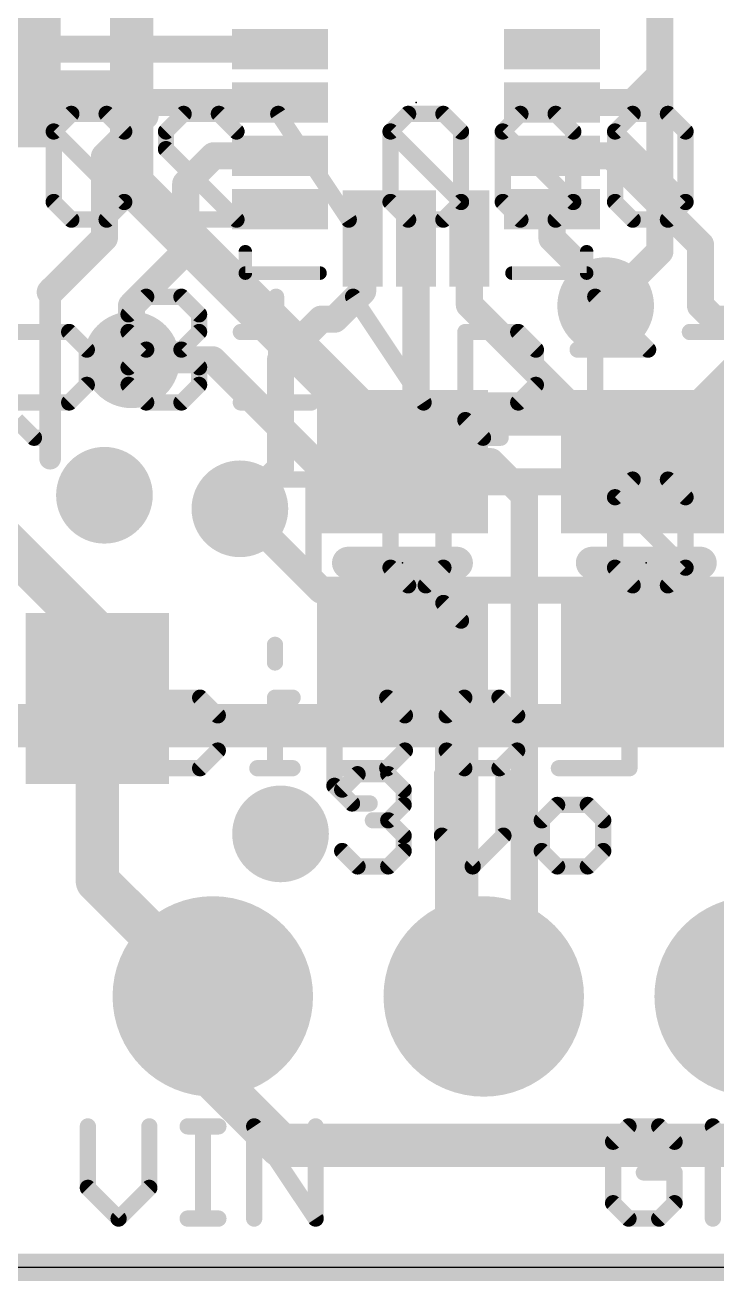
# Model space of a CAD drawing. Extents: x -0.1 to 28.1, y -0.1 to 20.4.
# Drawn here: x 5.86 to 12.35, y -0.13 to 11.65 of the extents above; entities that cross this region are included whole.
import ezdxf

# ---------------------------------------------------------------- set-up
doc = ezdxf.new("R2010")
doc.units = 0
for name, color, linetype in [('1', 12, 'CONTINUOUS'), ('16', 132, 'CONTINUOUS'), ('17', 110, 'CONTINUOUS'), ('18', 110, 'CONTINUOUS'), ('20', 53, 'CONTINUOUS'), ('21', 40, 'CONTINUOUS'), ('22', 6, 'CONTINUOUS'), ('23', 53, 'CONTINUOUS'), ('29', 253, 'CONTINUOUS')]:
    doc.layers.add(name, color=color, linetype=linetype)

# ---------------------------------------------------------------- blocks, each defined once
blk = doc.blocks.new('RECT')
blk.add_solid([(-0.5, -0.5), (0.5, -0.5), (-0.5, 0.5), (0.5, 0.5)])
blk = doc.blocks.new('ROUNDP')
at = {"const_width": 0.5}
blk.add_lwpolyline([(0, -0.25, 1), (0, 0.25, 1), (0, -0.25)], format="xyb", dxfattribs=at)
blk = doc.blocks.new('ROUNDV')
at = {"const_width": 0.5}
blk.add_lwpolyline([(0, -0.25, 1), (0, 0.25, 1), (0, -0.25)], format="xyb", dxfattribs=at)

msp = doc.modelspace()

# ---------------------------------------------------------------- linework, layer by layer
at = {"layer": '1'}
for points, const_width in [([(11.811, 11.176), (11.811, 16.891)], 0.254), ([(8.25, 11.422), (5.641, 11.422)], 0.254), ([(11.557, 10.922), (11.811, 11.176)], 0.254), ([(8.25, 10.922), (6.985, 10.922)], 0.254), ([(6.985, 10.922), (6.985, 10.795)], 0.254), ([(10.8, 10.922), (11.557, 10.922)], 0.254), ([(6.985, 10.795), (6.604, 10.414)], 0.254), ([(6.604, 10.414), (6.604, 9.652)], 0.254), ([(7.628, 10.422), (7.366, 10.16)], 0.254), ([(8.25, 10.422), (7.628, 10.422)], 0.254), ([(10.8, 10.422), (11.3585, 10.422)], 0.254), ([(12.192, 9.5885), (11.3585, 10.422)], 0.254), ([(7.366, 10.16), (7.366, 9.525)], 0.254), ([(10.8, 9.922), (10.8, 9.647)], 0.254), ([(6.604, 9.652), (6.096, 9.144)], 0.254), ([(9.025, 9.647), (9.025, 9.152)], 0.254), ([(9.525, 9.647), (9.525, 7.654)], 0.254), ([(10.025, 9.647), (10.025, 9.025)], 0.254), ([(10.8, 9.647), (11.43, 9.017)], 0.254), ([(12.192, 9.5885), (12.192, 9.017)], 0.254), ([(7.366, 9.525), (6.858, 9.017)], 0.254), ([(9.025, 9.152), (8.763, 8.89)], 0.254), ([(6.858, 9.017), (6.858, 8.509)], 0.254), ([(10.025, 9.025), (11.496, 7.554)], 0.254), ([(11.43, 9.017), (11.303, 9.017)], 0.254), ([(12.192, 9.017), (12.319, 8.89)], 0.254), ([(8.636, 8.89), (8.255, 8.509)], 0.254), ([(8.763, 8.89), (8.636, 8.89)], 0.254), ([(12.319, 8.89), (12.827, 8.89)], 0.254), ([(8.255, 8.509), (8.255, 7.493)], 0.254), ([(9.498, 7.654), (9.398, 7.554)], 0.254), ([(9.525, 7.654), (9.498, 7.654)], 0.254), ([(9.398, 7.554), (10.226, 7.554)], 0.254), ([(10.226, 7.554), (10.541, 7.239)], 0.254), ([(11.496, 7.554), (11.684, 7.554)], 0.254), ([(8.255, 7.493), (7.874, 7.112)], 0.254), ([(10.541, 7.239), (10.541, 2.921)], 0.254), ([(5.395, 7.0819), (6.538, 5.9389)], 0.4064), ([(6.538, 5.9389), (6.538, 5.334)], 0.254), ([(6.538, 5.334), (6.538, 3.622)], 0.4064), ([(6.538, 3.622), (7.62, 2.54)], 0.4064), ([(10.541, 2.921), (10.16, 2.54)], 0.254), ([(7.62, 1.778), (7.62, 2.54)], 0.4064), ([(8.255, 1.143), (7.62, 1.778)], 0.4064), ([(13.97, 1.143), (8.255, 1.143)], 0.4064), ([(25.4, 0), (2.54, 0)], 0.254)]:
    msp.add_lwpolyline(points, dxfattribs=dict(at, const_width=const_width))
for points, const_width in [([(8.25, 11.3585, 1), (8.25, 11.4855)], 0.127), ([(11.7475, 11.176, 1), (11.8745, 11.176)], 0.127), ([(11.8559, 11.1311, 1), (11.7661, 11.2209)], 0.127), ([(6.985, 10.9855, 1), (6.985, 10.8585)], 0.127), ([(7.0485, 10.922, 1), (6.9215, 10.922)], 0.127), ([(8.25, 10.8585, 1), (8.25, 10.9855)], 0.127), ([(10.8, 10.9855, 1), (10.8, 10.8585)], 0.127), ([(11.5121, 10.9669, 1), (11.6019, 10.8771)], 0.127), ([(11.557, 10.8585, 1), (11.557, 10.9855)], 0.127), ([(6.9215, 10.795, 1), (7.0485, 10.795)], 0.127), ([(7.0299, 10.7501, 1), (6.9401, 10.8399)], 0.127), ([(6.6675, 10.414, 1), (6.5405, 10.414)], 0.127), ([(6.5591, 10.4589, 1), (6.6489, 10.3691)], 0.127), ([(7.628, 10.4855, 1), (7.628, 10.3585)], 0.127), ([(7.6729, 10.3771, 1), (7.5831, 10.4669)], 0.127), ([(8.25, 10.3585, 1), (8.25, 10.4855)], 0.127), ([(10.8, 10.4855, 1), (10.8, 10.3585)], 0.127), ([(11.4034, 10.4669, 1), (11.3136, 10.3771)], 0.127), ([(11.3585, 10.3585, 1), (11.3585, 10.4855)], 0.127), ([(7.4295, 10.16, 1), (7.3025, 10.16)], 0.127), ([(7.3211, 10.2049, 1), (7.4109, 10.1151)], 0.127), ([(10.8635, 9.922, 1), (10.7365, 9.922)], 0.127), ([(6.6489, 9.6071, 1), (6.5591, 9.6969)], 0.127), ([(9.0885, 9.647, 1), (8.9615, 9.647)], 0.127), ([(9.5885, 9.647, 1), (9.4615, 9.647)], 0.127), ([(10.0885, 9.647, 1), (9.9615, 9.647)], 0.127), ([(10.8449, 9.6919, 1), (10.7551, 9.6021)], 0.127), ([(6.5405, 9.652, 1), (6.6675, 9.652)], 0.127), ([(10.7365, 9.647, 1), (10.8635, 9.647)], 0.127), ([(12.2555, 9.5885, 1), (12.1285, 9.5885)], 0.127), ([(12.1471, 9.5436, 1), (12.2369, 9.6334)], 0.127), ([(7.3025, 9.525, 1), (7.4295, 9.525)], 0.127), ([(7.4109, 9.4801, 1), (7.3211, 9.5699)], 0.127), ([(6.0511, 9.1889, 1), (6.1409, 9.0991)], 0.127), ([(8.9615, 9.152, 1), (9.0885, 9.152)], 0.127), ([(9.0699, 9.1071, 1), (8.9801, 9.1969)], 0.127), ([(6.9215, 9.017, 1), (6.7945, 9.017)], 0.127), ([(6.8131, 9.0619, 1), (6.9029, 8.9721)], 0.127), ([(10.0699, 9.0699, 1), (9.9801, 8.9801)], 0.127), ([(9.9615, 9.025, 1), (10.0885, 9.025)], 0.127), ([(11.303, 9.0805, 1), (11.303, 8.9535)], 0.127), ([(11.3851, 8.9721, 1), (11.4749, 9.0619)], 0.127), ([(11.43, 8.9535, 1), (11.43, 9.0805)], 0.127), ([(12.2369, 9.0619, 1), (12.1471, 8.9721)], 0.127), ([(12.1285, 9.017, 1), (12.2555, 9.017)], 0.127), ([(8.636, 8.9535, 1), (8.636, 8.8265)], 0.127), ([(8.6809, 8.8451, 1), (8.5911, 8.9349)], 0.127), ([(8.7181, 8.9349, 1), (8.8079, 8.8451)], 0.127), ([(8.763, 8.8265, 1), (8.763, 8.9535)], 0.127), ([(12.319, 8.9535, 1), (12.319, 8.8265)], 0.127), ([(12.2741, 8.8451, 1), (12.3639, 8.9349)], 0.127), ([(8.3185, 8.509, 1), (8.1915, 8.509)], 0.127), ([(8.2101, 8.5539, 1), (8.2999, 8.4641)], 0.127), ([(6.7945, 8.509, 1), (6.9215, 8.509)], 0.127), ([(9.498, 7.7175, 1), (9.498, 7.5905)], 0.127), ([(9.5429, 7.6091, 1), (9.4531, 7.6989)], 0.127), ([(9.525, 7.5905, 1), (9.525, 7.7175)], 0.127), ([(9.398, 7.6175, 1), (9.398, 7.4905)], 0.127), ([(9.3531, 7.5989, 1), (9.4429, 7.5091)], 0.127), ([(9.4615, 7.654, 1), (9.5885, 7.654)], 0.127), ([(10.2709, 7.5989, 1), (10.1811, 7.5091)], 0.127), ([(10.226, 7.4905, 1), (10.226, 7.6175)], 0.127), ([(11.496, 7.6175, 1), (11.496, 7.4905)], 0.127), ([(11.4511, 7.5091, 1), (11.5409, 7.5989)], 0.127), ([(11.684, 7.4905, 1), (11.684, 7.6175)], 0.127), ([(8.1915, 7.493, 1), (8.3185, 7.493)], 0.127), ([(8.2999, 7.4481, 1), (8.2101, 7.5379)], 0.127), ([(10.6045, 7.239, 1), (10.4775, 7.239)], 0.127), ([(10.4961, 7.1941, 1), (10.5859, 7.2839)], 0.127), ([(7.8291, 7.1569, 1), (7.9189, 7.0671)], 0.127), ([(6.4662, 5.8671, 1), (6.6098, 6.0107)], 0.2032), ([(6.6015, 5.9389, 1), (6.4745, 5.9389)], 0.127), ([(6.6396, 5.334, 1), (6.4364, 5.334)], 0.2032), ([(6.4745, 5.334, 1), (6.6015, 5.334)], 0.127), ([(6.6098, 3.6938, 1), (6.4662, 3.5502)], 0.2032), ([(6.4364, 3.622, 1), (6.6396, 3.622)], 0.2032), ([(10.4775, 2.921, 1), (10.6045, 2.921)], 0.127), ([(10.5859, 2.8761, 1), (10.4961, 2.9659)], 0.127), ([(7.7216, 2.54, 1), (7.5184, 2.54)], 0.2032), ([(7.5482, 2.4682, 1), (7.6918, 2.6118)], 0.2032), ([(10.1151, 2.5849, 1), (10.2049, 2.4951)], 0.127), ([(7.6918, 1.8498, 1), (7.5482, 1.7062)], 0.2032), ([(7.5184, 1.778, 1), (7.7216, 1.778)], 0.2032), ([(8.255, 1.2446, 1), (8.255, 1.0414)], 0.2032), ([(8.1832, 1.0712, 1), (8.3268, 1.2148)], 0.2032)]:
    msp.add_lwpolyline(points, format="xyb", dxfattribs=dict(at, const_width=const_width))
at = {"layer": '16'}
for points, const_width in [([(11.811, 9.525), (11.811, 14.859)], 0.254), ([(6.858, 11.049), (6.858, 12.319)], 0.4064), ([(3.1449, 11.0189), (6.8279, 11.0189)], 0.4064), ([(6.8279, 11.0189), (6.858, 11.049)], 0.4064), ([(6.858, 10.16), (6.858, 11.049)], 0.4064), ([(9.017, 8.001), (6.858, 10.16)], 0.4064), ([(11.811, 9.525), (11.303, 9.017)], 0.254), ([(12.827, 8.636), (12.192, 8.001)], 0.4064), ([(7.62, 8.509), (6.858, 8.509)], 0.254), ([(8.763, 7.366), (7.62, 8.509)], 0.254), ([(12.192, 8.001), (9.017, 8.001)], 0.4064), ([(8.763, 7.366), (15.367, 7.366)], 0.254), ([(7.874, 7.112), (8.636, 6.35)], 0.254), ([(8.636, 6.35), (20.828, 6.35)], 0.254), ([(5.08, 5.08), (9.906, 5.08)], 0.4064), ([(9.906, 5.08), (17.145, 5.08)], 0.4064), ([(9.906, 5.08), (9.906, 2.794)], 0.4064), ([(9.906, 2.794), (10.16, 2.54)], 0.4064), ([(25.4, 0), (2.54, 0)], 0.254)]:
    msp.add_lwpolyline(points, dxfattribs=dict(at, const_width=const_width))
for points, const_width in [([(6.756, 11.0907, 1), (6.8997, 10.947)], 0.2032), ([(6.9596, 11.049, 1), (6.7564, 11.049)], 0.2032), ([(6.9298, 10.9772, 1), (6.7862, 11.1208)], 0.2032), ([(6.8279, 10.9173, 1), (6.8279, 11.1205)], 0.2032), ([(6.7564, 11.049, 1), (6.9596, 11.049)], 0.2032), ([(6.9298, 10.2318, 1), (6.7862, 10.0882)], 0.2032), ([(6.7564, 10.16, 1), (6.9596, 10.16)], 0.2032), ([(11.7475, 9.525, 1), (11.8745, 9.525)], 0.127), ([(11.8559, 9.4801, 1), (11.7661, 9.5699)], 0.127), ([(11.2581, 9.0619, 1), (11.3479, 8.9721)], 0.127), ([(6.858, 8.5725, 1), (6.858, 8.4455)], 0.127), ([(7.6649, 8.5539, 1), (7.5751, 8.4641)], 0.127), ([(7.62, 8.4455, 1), (7.62, 8.5725)], 0.127), ([(9.017, 8.1026, 1), (9.017, 7.8994)], 0.2032), ([(8.9452, 7.9292, 1), (9.0888, 8.0728)], 0.2032), ([(12.1202, 8.0728, 1), (12.2638, 7.9292)], 0.2032), ([(12.192, 7.8994, 1), (12.192, 8.1026)], 0.2032), ([(8.763, 7.4295, 1), (8.763, 7.3025)], 0.127), ([(8.7181, 7.3211, 1), (8.8079, 7.4109)], 0.127), ([(7.9189, 7.1569, 1), (7.8291, 7.0671)], 0.127), ([(8.636, 6.4135, 1), (8.636, 6.2865)], 0.127), ([(8.5911, 6.3051, 1), (8.6809, 6.3949)], 0.127), ([(9.906, 5.1816, 1), (9.906, 4.9784)], 0.2032), ([(10.0076, 5.08, 1), (9.8044, 5.08)], 0.2032), ([(9.906, 4.9784, 1), (9.906, 5.1816)], 0.2032), ([(9.9778, 2.8658, 1), (9.8342, 2.7222)], 0.2032), ([(9.8044, 2.794, 1), (10.0076, 2.794)], 0.2032), ([(10.0882, 2.4682, 1), (10.2318, 2.6118)], 0.2032)]:
    msp.add_lwpolyline(points, format="xyb", dxfattribs=dict(at, const_width=const_width))
at = {"layer": '20'}
msp.add_line((25.4, 0), (2.54, 0), dxfattribs=at)
at = {"layer": '21'}
for points, const_width in [([(7.925, 9.322), (7.925, 9.522)], 0.127), ([(11.125, 9.522), (11.125, 9.322)], 0.127), ([(8.625, 9.322), (7.925, 9.322)], 0.127), ([(11.125, 9.322), (10.425, 9.322)], 0.127), ([(6.095, 9.182), (6.095, 7.582)], 0.2032), ([(9.906, 6.604), (8.89, 6.604)], 0.3048), ([(12.192, 6.604), (11.176, 6.604)], 0.3048), ([(8.8329, 4.4795), (8.977, 4.6235)], 0.1524), ([(8.977, 4.6235), (9.2651, 4.6235)], 0.1524), ([(9.2651, 4.6235), (9.4091, 4.4795)], 0.1524), ([(9.7684, 4.6235), (9.7684, 4.0473)], 0.1524), ([(10.3447, 4.0473), (10.3447, 4.6235)], 0.1524), ([(9.4091, 4.4795), (9.4091, 4.3354)], 0.1524), ([(9.4091, 4.3354), (9.2651, 4.1914)], 0.1524), ([(10.848, 4.3354), (10.704, 4.1914)], 0.1524), ([(11.1361, 4.3354), (10.848, 4.3354)], 0.1524), ([(11.2802, 4.1914), (11.1361, 4.3354)], 0.1524), ([(9.2651, 4.1914), (9.121, 4.1914)], 0.1524), ([(9.2651, 4.1914), (9.4091, 4.0473)], 0.1524), ([(10.704, 4.1914), (10.704, 3.9033)], 0.1524), ([(11.2802, 3.9033), (11.2802, 4.1914)], 0.1524), ([(9.4091, 4.0473), (9.4091, 3.9033)], 0.1524), ([(9.7684, 4.0473), (10.0566, 3.7592)], 0.1524), ([(10.0566, 3.7592), (10.3447, 4.0473)], 0.1524), ([(8.977, 3.7592), (8.8329, 3.9033)], 0.1524), ([(9.4091, 3.9033), (9.2651, 3.7592)], 0.1524), ([(10.704, 3.9033), (10.848, 3.7592)], 0.1524), ([(11.1361, 3.7592), (11.2802, 3.9033)], 0.1524), ([(9.2651, 3.7592), (8.977, 3.7592)], 0.1524), ([(10.848, 3.7592), (11.1361, 3.7592)], 0.1524), ([(6.4488, 1.3215), (6.4488, 0.7453)], 0.1524), ([(7.0251, 0.7453), (7.0251, 1.3215)], 0.1524), ([(7.3844, 1.3215), (7.6725, 1.3215)], 0.1524), ([(7.5284, 0.4572), (7.5284, 1.3215)], 0.1524), ([(8.008, 0.4572), (8.008, 1.3215)], 0.1524), ([(8.008, 1.3215), (8.5843, 0.4572)], 0.1524), ([(8.5843, 0.4572), (8.5843, 1.3215)], 0.1524), ([(11.517, 1.3215), (11.3729, 1.1775)], 0.1524), ([(11.8051, 1.3215), (11.517, 1.3215)], 0.1524), ([(11.9491, 1.1775), (11.8051, 1.3215)], 0.1524), ([(12.3084, 0.4572), (12.3084, 1.3215)], 0.1524), ([(12.3084, 1.3215), (12.8847, 0.4572)], 0.1524), ([(11.3729, 1.1775), (11.3729, 0.6013)], 0.1524), ([(11.9491, 0.8894), (11.661, 0.8894)], 0.1524), ([(11.9491, 0.6013), (11.9491, 0.8894)], 0.1524), ([(6.4488, 0.7453), (6.737, 0.4572)], 0.1524), ([(6.737, 0.4572), (7.0251, 0.7453)], 0.1524), ([(11.3729, 0.6013), (11.517, 0.4572)], 0.1524), ([(11.8051, 0.4572), (11.9491, 0.6013)], 0.1524), ([(7.3844, 0.4572), (7.6725, 0.4572)], 0.1524), ([(11.517, 0.4572), (11.8051, 0.4572)], 0.1524)]:
    msp.add_lwpolyline(points, dxfattribs=dict(at, const_width=const_width))
for points, const_width in [([(7.9568, 9.522, 1), (7.8933, 9.522)], 0.0635), ([(11.1568, 9.522, 1), (11.0932, 9.522)], 0.0635), ([(7.925, 9.3538, 1), (7.925, 9.2903)], 0.0635), ([(7.8933, 9.322, 1), (7.9568, 9.322)], 0.0635), ([(8.625, 9.2903, 1), (8.625, 9.3538)], 0.0635), ([(10.425, 9.3538, 1), (10.425, 9.2903)], 0.0635), ([(11.0932, 9.322, 1), (11.1568, 9.322)], 0.0635), ([(11.125, 9.2903, 1), (11.125, 9.3538)], 0.0635), ([(6.1458, 9.182, 1), (6.0442, 9.182)], 0.1016), ([(6.0442, 7.582, 1), (6.1458, 7.582)], 0.1016), ([(8.89, 6.6802, 1), (8.89, 6.5278)], 0.1524), ([(9.906, 6.5278, 1), (9.906, 6.6802)], 0.1524), ([(11.176, 6.6802, 1), (11.176, 6.5278)], 0.1524), ([(12.192, 6.5278, 1), (12.192, 6.6802)], 0.1524), ([(8.977, 4.6616, 1), (8.977, 4.5854)], 0.0762), ([(9.0039, 4.5966, 1), (8.95, 4.6505)], 0.0762), ([(9.292, 4.6505, 1), (9.2381, 4.5966)], 0.0762), ([(9.2651, 4.5854, 1), (9.2651, 4.6616)], 0.0762), ([(9.8065, 4.6235, 1), (9.7303, 4.6235)], 0.0762), ([(10.3828, 4.6235, 1), (10.3066, 4.6235)], 0.0762), ([(8.806, 4.5064, 1), (8.8599, 4.4525)], 0.0762), ([(9.4472, 4.4795, 1), (9.371, 4.4795)], 0.0762), ([(9.3822, 4.4525, 1), (9.4361, 4.5064)], 0.0762), ([(9.371, 4.3354, 1), (9.4472, 4.3354)], 0.0762), ([(9.4361, 4.3085, 1), (9.3822, 4.3624)], 0.0762), ([(10.848, 4.3735, 1), (10.848, 4.2973)], 0.0762), ([(10.875, 4.3085, 1), (10.8211, 4.3624)], 0.0762), ([(11.1631, 4.3624, 1), (11.1092, 4.3085)], 0.0762), ([(11.1361, 4.2973, 1), (11.1361, 4.3735)], 0.0762), ([(9.121, 4.2295, 1), (9.121, 4.1533)], 0.0762), ([(9.292, 4.2183, 1), (9.2381, 4.1644)], 0.0762), ([(9.2381, 4.2183, 1), (9.292, 4.1644)], 0.0762), ([(9.2651, 4.1533, 1), (9.2651, 4.2295)], 0.0762), ([(10.677, 4.2183, 1), (10.7309, 4.1644)], 0.0762), ([(10.7421, 4.1914, 1), (10.6659, 4.1914)], 0.0762), ([(11.3183, 4.1914, 1), (11.2421, 4.1914)], 0.0762), ([(11.2532, 4.1644, 1), (11.3071, 4.2183)], 0.0762), ([(9.4472, 4.0473, 1), (9.371, 4.0473)], 0.0762), ([(9.7954, 4.0743, 1), (9.7415, 4.0204)], 0.0762), ([(10.3716, 4.0204, 1), (10.3177, 4.0743)], 0.0762), ([(9.3822, 4.0204, 1), (9.4361, 4.0743)], 0.0762), ([(9.7303, 4.0473, 1), (9.8065, 4.0473)], 0.0762), ([(10.3066, 4.0473, 1), (10.3828, 4.0473)], 0.0762), ([(8.8599, 3.9302, 1), (8.806, 3.8763)], 0.0762), ([(9.371, 3.9033, 1), (9.4472, 3.9033)], 0.0762), ([(9.4361, 3.8763, 1), (9.3822, 3.9302)], 0.0762), ([(10.7309, 3.9302, 1), (10.677, 3.8763)], 0.0762), ([(10.6659, 3.9033, 1), (10.7421, 3.9033)], 0.0762), ([(11.2421, 3.9033, 1), (11.3183, 3.9033)], 0.0762), ([(11.3071, 3.8763, 1), (11.2532, 3.9302)], 0.0762), ([(8.977, 3.7973, 1), (8.977, 3.7211)], 0.0762), ([(8.95, 3.7323, 1), (9.0039, 3.7861)], 0.0762), ([(9.2381, 3.7861, 1), (9.292, 3.7323)], 0.0762), ([(9.2651, 3.7211, 1), (9.2651, 3.7973)], 0.0762), ([(10.0296, 3.7861, 1), (10.0835, 3.7323)], 0.0762), ([(10.0296, 3.7323, 1), (10.0835, 3.7861)], 0.0762), ([(10.848, 3.7973, 1), (10.848, 3.7211)], 0.0762), ([(10.8211, 3.7323, 1), (10.875, 3.7861)], 0.0762), ([(11.1092, 3.7861, 1), (11.1631, 3.7323)], 0.0762), ([(11.1361, 3.7211, 1), (11.1361, 3.7973)], 0.0762), ([(6.4869, 1.3215, 1), (6.4107, 1.3215)], 0.0762), ([(7.0632, 1.3215, 1), (6.987, 1.3215)], 0.0762), ([(7.3844, 1.3596, 1), (7.3844, 1.2834)], 0.0762), ([(7.5665, 1.3215, 1), (7.4903, 1.3215)], 0.0762), ([(7.6725, 1.2834, 1), (7.6725, 1.3596)], 0.0762), ([(8.0397, 1.3427, 1), (7.9763, 1.3004)], 0.0762), ([(8.0461, 1.3215, 1), (7.9699, 1.3215)], 0.0762), ([(8.6224, 1.3215, 1), (8.5462, 1.3215)], 0.0762), ([(11.517, 1.3596, 1), (11.517, 1.2834)], 0.0762), ([(11.5439, 1.2946, 1), (11.49, 1.3485)], 0.0762), ([(11.832, 1.3485, 1), (11.7781, 1.2946)], 0.0762), ([(11.8051, 1.2834, 1), (11.8051, 1.3596)], 0.0762), ([(12.3401, 1.3427, 1), (12.2767, 1.3004)], 0.0762), ([(12.3465, 1.3215, 1), (12.2703, 1.3215)], 0.0762), ([(11.411, 1.1775, 1), (11.3348, 1.1775)], 0.0762), ([(11.346, 1.2044, 1), (11.3999, 1.1505)], 0.0762), ([(11.9222, 1.1505, 1), (11.9761, 1.2044)], 0.0762), ([(11.661, 0.9275, 1), (11.661, 0.8513)], 0.0762), ([(11.9872, 0.8894, 1), (11.911, 0.8894)], 0.0762), ([(11.9491, 0.8513, 1), (11.9491, 0.9275)], 0.0762), ([(6.4758, 0.7723, 1), (6.4219, 0.7184)], 0.0762), ([(6.4107, 0.7453, 1), (6.4869, 0.7453)], 0.0762), ([(6.987, 0.7453, 1), (7.0632, 0.7453)], 0.0762), ([(7.052, 0.7184, 1), (6.9981, 0.7723)], 0.0762), ([(11.3999, 0.6282, 1), (11.346, 0.5743)], 0.0762), ([(11.3348, 0.6013, 1), (11.411, 0.6013)], 0.0762), ([(11.911, 0.6013, 1), (11.9872, 0.6013)], 0.0762), ([(11.9761, 0.5743, 1), (11.9222, 0.6282)], 0.0762), ([(6.71, 0.4841, 1), (6.7639, 0.4303)], 0.0762), ([(6.71, 0.4303, 1), (6.7639, 0.4841)], 0.0762), ([(7.3844, 0.4953, 1), (7.3844, 0.4191)], 0.0762), ([(7.4903, 0.4572, 1), (7.5665, 0.4572)], 0.0762), ([(7.6725, 0.4191, 1), (7.6725, 0.4953)], 0.0762), ([(7.9699, 0.4572, 1), (8.0461, 0.4572)], 0.0762), ([(8.5462, 0.4572, 1), (8.6224, 0.4572)], 0.0762), ([(8.5526, 0.4361, 1), (8.616, 0.4783)], 0.0762), ([(11.517, 0.4953, 1), (11.517, 0.4191)], 0.0762), ([(11.49, 0.4303, 1), (11.5439, 0.4841)], 0.0762), ([(11.7781, 0.4841, 1), (11.832, 0.4303)], 0.0762), ([(11.8051, 0.4191, 1), (11.8051, 0.4953)], 0.0762), ([(12.2703, 0.4572, 1), (12.3465, 0.4572)], 0.0762)]:
    msp.add_lwpolyline(points, format="xyb", dxfattribs=dict(at, const_width=const_width))
at = {"layer": '22', "const_width": 0.1524}
for points in [[(6.294, 10.8149), (6.1287, 10.6497)], [(6.6245, 10.8149), (6.294, 10.8149)], [(6.7897, 10.6497), (6.6245, 10.8149)], [(7.1812, 10.6497), (7.3464, 10.8149)], [(7.3464, 10.8149), (7.6769, 10.8149)], [(7.6769, 10.8149), (7.8422, 10.6497)], [(8.8946, 9.8235), (8.2337, 10.8149)], [(9.4514, 10.8149), (9.2861, 10.6497)], [(9.7818, 10.8149), (9.4514, 10.8149)], [(9.9471, 10.6497), (9.7818, 10.8149)], [(10.5038, 10.8149), (10.3386, 10.6497)], [(10.8343, 10.8149), (10.5038, 10.8149)], [(10.9995, 10.6497), (10.8343, 10.8149)], [(11.5563, 10.8149), (11.391, 10.6497)], [(11.8868, 10.8149), (11.5563, 10.8149)], [(12.052, 10.6497), (11.8868, 10.8149)], [(6.1287, 10.6497), (6.1287, 9.9887)], [(6.7897, 9.9887), (6.1287, 10.6497)], [(6.7897, 9.9887), (6.7897, 10.6497)], [(7.1812, 10.4844), (7.1812, 10.6497)], [(9.2861, 10.6497), (9.2861, 9.9887)], [(9.9471, 9.9887), (9.2861, 10.6497)], [(9.9471, 9.9887), (9.9471, 10.6497)], [(10.3386, 10.6497), (10.3386, 9.9887)], [(10.9995, 9.9887), (10.3386, 10.6497)], [(10.9995, 9.9887), (10.9995, 10.6497)], [(11.391, 10.6497), (11.391, 9.9887)], [(12.052, 9.9887), (11.391, 10.6497)], [(12.052, 9.9887), (12.052, 10.6497)], [(7.8422, 9.8235), (7.1812, 10.4844)], [(6.1287, 9.9887), (6.294, 9.8235)], [(6.6245, 9.8235), (6.7897, 9.9887)], [(9.2861, 9.9887), (9.4514, 9.8235)], [(9.7818, 9.8235), (9.9471, 9.9887)], [(10.3386, 9.9887), (10.5038, 9.8235)], [(10.8343, 9.8235), (10.9995, 9.9887)], [(11.391, 9.9887), (11.5563, 9.8235)], [(11.8868, 9.8235), (12.052, 9.9887)], [(6.294, 9.8235), (6.6245, 9.8235)], [(7.1812, 9.8235), (7.8422, 9.8235)], [(9.4514, 9.8235), (9.7818, 9.8235)], [(10.5038, 9.8235), (10.8343, 9.8235)], [(11.5563, 9.8235), (11.8868, 9.8235)], [(6.9956, 9.1004), (6.8304, 8.9352)], [(7.3261, 9.1004), (6.9956, 9.1004)], [(7.4913, 8.9352), (7.3261, 9.1004)], [(8.2133, 9.1004), (8.2133, 8.4394)], [(9.5963, 8.109), (8.9353, 9.1004)], [(11.2055, 8.109), (11.2055, 9.1004)], [(11.2055, 9.1004), (11.7012, 8.6047)], [(6.8304, 8.9352), (6.8304, 8.7699)], [(7.4913, 8.7699), (7.4913, 8.9352)], [(5.7779, 8.7699), (6.2736, 8.7699)], [(6.2736, 8.7699), (6.4389, 8.6047)], [(6.8304, 8.7699), (6.9956, 8.6047)], [(7.3261, 8.6047), (7.4913, 8.7699)], [(8.5438, 8.7699), (7.8828, 8.7699)], [(9.9878, 7.9437), (9.9878, 8.7699)], [(9.9878, 8.7699), (10.4835, 8.7699)], [(10.4835, 8.7699), (10.6487, 8.6047)], [(12.7536, 8.7699), (12.0927, 8.7699)], [(6.4389, 8.6047), (6.4389, 8.2742)], [(6.9956, 8.6047), (6.8304, 8.4394)], [(7.3261, 8.6047), (6.9956, 8.6047)], [(7.4913, 8.4394), (7.3261, 8.6047)], [(10.6487, 8.6047), (10.6487, 8.2742)], [(11.7012, 8.6047), (11.0402, 8.6047)], [(6.8304, 8.4394), (6.8304, 8.2742)], [(7.4913, 8.2742), (7.4913, 8.4394)], [(6.4389, 8.2742), (6.2736, 8.109)], [(6.8304, 8.2742), (6.9956, 8.109)], [(7.3261, 8.109), (7.4913, 8.2742)], [(10.6487, 8.2742), (10.4835, 8.109)], [(6.2736, 8.109), (5.7779, 8.109)], [(6.9956, 8.109), (7.3261, 8.109)], [(8.5438, 8.109), (7.8828, 8.109)], [(10.4835, 8.109), (9.9878, 8.109)], [(12.7536, 8.109), (12.0927, 8.109)], [(5.9432, 7.7785), (5.7779, 7.9437)], [(10.153, 7.7785), (9.9878, 7.9437)], [(6.1084, 7.7785), (5.9432, 7.7785)], [(10.3182, 7.7785), (10.153, 7.7785)], [(8.8946, 7.3859), (8.2337, 7.3859)], [(8.5641, 6.3944), (8.5641, 7.3859)], [(11.5563, 7.3859), (11.391, 7.2207)], [(11.8868, 7.3859), (11.5563, 7.3859)], [(12.052, 7.2207), (11.8868, 7.3859)], [(11.391, 7.2207), (11.391, 6.5597)], [(12.052, 6.5597), (11.391, 7.2207)], [(12.052, 6.5597), (12.052, 7.2207)], [(9.2861, 6.5597), (9.2861, 6.8902)], [(9.7818, 6.8902), (9.7818, 6.5597)], [(9.4514, 6.3944), (9.2861, 6.5597)], [(9.7818, 6.5597), (9.6166, 6.3944)], [(9.7818, 6.5597), (9.7818, 6.2292)], [(11.391, 6.5597), (11.5563, 6.3944)], [(11.8868, 6.3944), (12.052, 6.5597)], [(9.6166, 6.3944), (9.4514, 6.3944)], [(11.5563, 6.3944), (11.8868, 6.3944)], [(9.7818, 6.2292), (9.9471, 6.064)], [(8.2032, 5.8366), (8.2032, 5.6714)], [(11.5258, 5.6714), (11.5258, 4.6799)], [(7.0058, 5.3409), (7.5015, 5.3409)], [(7.5015, 5.3409), (7.6668, 5.1757)], [(8.3684, 5.3409), (8.2032, 5.3409)], [(8.2032, 5.3409), (8.2032, 4.6799)], [(8.7599, 4.5147), (8.7599, 5.3409)], [(8.7599, 5.3409), (9.2556, 5.3409)], [(9.2556, 5.3409), (9.4209, 5.1757)], [(9.8124, 5.1757), (9.9776, 5.3409)], [(9.9776, 5.3409), (10.3081, 5.3409)], [(10.3081, 5.3409), (10.4733, 5.1757)], [(7.6668, 5.1757), (7.6668, 4.8452)], [(9.4209, 5.1757), (9.4209, 4.8452)], [(9.8124, 4.8452), (9.8124, 5.1757)], [(10.4733, 5.1757), (10.4733, 4.8452)], [(7.6668, 4.8452), (7.5015, 4.6799)], [(9.4209, 4.8452), (9.2556, 4.6799)], [(9.9776, 4.6799), (9.8124, 4.8452)], [(10.4733, 4.8452), (10.3081, 4.6799)], [(7.5015, 4.6799), (7.0058, 4.6799)], [(8.3684, 4.6799), (8.0379, 4.6799)], [(9.2556, 4.6799), (8.7599, 4.6799)], [(10.3081, 4.6799), (9.9776, 4.6799)], [(11.5258, 4.6799), (10.8648, 4.6799)], [(8.9251, 4.3495), (8.7599, 4.5147)], [(9.0904, 4.3495), (8.9251, 4.3495)]]:
    msp.add_lwpolyline(points, dxfattribs=at)
at = {"layer": '22', "const_width": 0.0762}
for points in [[(6.294, 10.853, 1), (6.294, 10.7768)], [(6.3209, 10.788, 1), (6.267, 10.8418)], [(6.6514, 10.8418, 1), (6.5975, 10.788)], [(6.6245, 10.7768, 1), (6.6245, 10.853)], [(7.3464, 10.853, 1), (7.3464, 10.7768)], [(7.3734, 10.788, 1), (7.3195, 10.8418)], [(7.7039, 10.8418, 1), (7.65, 10.788)], [(7.6769, 10.7768, 1), (7.6769, 10.853)], [(8.2654, 10.836, 1), (8.202, 10.7938)], [(9.4514, 10.853, 1), (9.4514, 10.7768)], [(9.4783, 10.788, 1), (9.4244, 10.8418)], [(9.8088, 10.8418, 1), (9.7549, 10.788)], [(9.7818, 10.7768, 1), (9.7818, 10.853)], [(10.5038, 10.853, 1), (10.5038, 10.7768)], [(10.5308, 10.788, 1), (10.4769, 10.8418)], [(10.8612, 10.8418, 1), (10.8074, 10.788)], [(10.8343, 10.7768, 1), (10.8343, 10.853)], [(11.5563, 10.853, 1), (11.5563, 10.7768)], [(11.5832, 10.788, 1), (11.5293, 10.8418)], [(11.9137, 10.8418, 1), (11.8598, 10.788)], [(11.8868, 10.7768, 1), (11.8868, 10.853)], [(6.1668, 10.6497, 1), (6.0906, 10.6497)], [(6.1557, 10.6766, 1), (6.1018, 10.6227)], [(6.1018, 10.6766, 1), (6.1557, 10.6227)], [(6.8278, 10.6497, 1), (6.7516, 10.6497)], [(6.7628, 10.6227, 1), (6.8166, 10.6766)], [(7.2193, 10.6497, 1), (7.1431, 10.6497)], [(7.1543, 10.6766, 1), (7.2081, 10.6227)], [(7.8152, 10.6227, 1), (7.8691, 10.6766)], [(9.3242, 10.6497, 1), (9.248, 10.6497)], [(9.3131, 10.6766, 1), (9.2592, 10.6227)], [(9.2592, 10.6766, 1), (9.3131, 10.6227)], [(9.9852, 10.6497, 1), (9.909, 10.6497)], [(9.9201, 10.6227, 1), (9.974, 10.6766)], [(10.3655, 10.6766, 1), (10.3116, 10.6227)], [(10.3116, 10.6766, 1), (10.3655, 10.6227)], [(10.3767, 10.6497, 1), (10.3005, 10.6497)], [(11.0376, 10.6497, 1), (10.9614, 10.6497)], [(10.9726, 10.6227, 1), (11.0265, 10.6766)], [(11.4291, 10.6497, 1), (11.3529, 10.6497)], [(11.418, 10.6766, 1), (11.3641, 10.6227)], [(11.3641, 10.6766, 1), (11.418, 10.6227)], [(12.0901, 10.6497, 1), (12.0139, 10.6497)], [(12.0251, 10.6227, 1), (12.0789, 10.6766)], [(7.2081, 10.5114, 1), (7.1543, 10.4575)], [(7.1431, 10.4844, 1), (7.2193, 10.4844)], [(6.1557, 10.0156, 1), (6.1018, 9.9617)], [(6.0906, 9.9887, 1), (6.1668, 9.9887)], [(6.7516, 9.9887, 1), (6.8278, 9.9887)], [(6.8166, 9.9617, 1), (6.7628, 10.0156)], [(6.7628, 9.9617, 1), (6.8166, 10.0156)], [(9.3131, 10.0156, 1), (9.2592, 9.9617)], [(9.248, 9.9887, 1), (9.3242, 9.9887)], [(9.909, 9.9887, 1), (9.9852, 9.9887)], [(9.974, 9.9617, 1), (9.9201, 10.0156)], [(9.9201, 9.9617, 1), (9.974, 10.0156)], [(10.3655, 10.0156, 1), (10.3116, 9.9617)], [(10.3005, 9.9887, 1), (10.3767, 9.9887)], [(10.9614, 9.9887, 1), (11.0376, 9.9887)], [(11.0265, 9.9617, 1), (10.9726, 10.0156)], [(10.9726, 9.9617, 1), (11.0265, 10.0156)], [(11.418, 10.0156, 1), (11.3641, 9.9617)], [(11.3529, 9.9887, 1), (11.4291, 9.9887)], [(12.0139, 9.9887, 1), (12.0901, 9.9887)], [(12.0789, 9.9617, 1), (12.0251, 10.0156)], [(12.0251, 9.9617, 1), (12.0789, 10.0156)], [(6.294, 9.8616, 1), (6.294, 9.7854)], [(6.6245, 9.7854, 1), (6.6245, 9.8616)], [(7.1812, 9.8616, 1), (7.1812, 9.7854)], [(7.8422, 9.7854, 1), (7.8422, 9.8616)], [(9.4514, 9.8616, 1), (9.4514, 9.7854)], [(9.7818, 9.7854, 1), (9.7818, 9.8616)], [(10.5038, 9.8616, 1), (10.5038, 9.7854)], [(10.8343, 9.7854, 1), (10.8343, 9.8616)], [(11.5563, 9.8616, 1), (11.5563, 9.7854)], [(11.8868, 9.7854, 1), (11.8868, 9.8616)], [(6.267, 9.7965, 1), (6.3209, 9.8504)], [(6.5975, 9.8504, 1), (6.6514, 9.7965)], [(7.8152, 9.7965, 1), (7.8691, 9.8504)], [(8.8629, 9.8023, 1), (8.9263, 9.8446)], [(9.4244, 9.7965, 1), (9.4783, 9.8504)], [(9.7549, 9.8504, 1), (9.8088, 9.7965)], [(10.4769, 9.7965, 1), (10.5308, 9.8504)], [(10.8074, 9.8504, 1), (10.8612, 9.7965)], [(11.5293, 9.7965, 1), (11.5832, 9.8504)], [(11.8598, 9.8504, 1), (11.9137, 9.7965)], [(6.9956, 9.1385, 1), (6.9956, 9.0623)], [(7.0226, 9.0735, 1), (6.9687, 9.1273)], [(7.353, 9.1273, 1), (7.2992, 9.0735)], [(7.3261, 9.0623, 1), (7.3261, 9.1385)], [(8.2514, 9.1004, 1), (8.1752, 9.1004)], [(8.967, 9.1215, 1), (8.9036, 9.0793)], [(11.2436, 9.1004, 1), (11.1674, 9.1004)], [(11.2324, 9.1273, 1), (11.1785, 9.0735)], [(6.8034, 8.9621, 1), (6.8573, 8.9082)], [(6.8685, 8.9352, 1), (6.7923, 8.9352)], [(7.5294, 8.9352, 1), (7.4532, 8.9352)], [(7.4644, 8.9082, 1), (7.5183, 8.9621)], [(6.3006, 8.7969, 1), (6.2467, 8.743)], [(6.2736, 8.7318, 1), (6.2736, 8.808)], [(6.8573, 8.7969, 1), (6.8034, 8.743)], [(7.5183, 8.743, 1), (7.4644, 8.7969)], [(7.8828, 8.808, 1), (7.8828, 8.7318)], [(8.5438, 8.7318, 1), (8.5438, 8.808)], [(10.0259, 8.7699, 1), (9.9497, 8.7699)], [(9.9878, 8.808, 1), (9.9878, 8.7318)], [(10.5104, 8.7969, 1), (10.4565, 8.743)], [(10.4835, 8.7318, 1), (10.4835, 8.808)], [(12.0927, 8.808, 1), (12.0927, 8.7318)], [(6.7923, 8.7699, 1), (6.8685, 8.7699)], [(7.4532, 8.7699, 1), (7.5294, 8.7699)], [(6.477, 8.6047, 1), (6.4008, 8.6047)], [(6.4119, 8.5777, 1), (6.4658, 8.6316)], [(6.9956, 8.6428, 1), (6.9956, 8.5666)], [(7.0226, 8.5777, 1), (6.9687, 8.6316)], [(6.9687, 8.5777, 1), (7.0226, 8.6316)], [(7.353, 8.6316, 1), (7.2992, 8.5777)], [(7.2992, 8.6316, 1), (7.353, 8.5777)], [(7.3261, 8.5666, 1), (7.3261, 8.6428)], [(10.6868, 8.6047, 1), (10.6106, 8.6047)], [(10.6218, 8.5777, 1), (10.6757, 8.6316)], [(11.0402, 8.6428, 1), (11.0402, 8.5666)], [(11.6742, 8.5777, 1), (11.7281, 8.6316)], [(11.7012, 8.5666, 1), (11.7012, 8.6428)], [(6.8034, 8.4664, 1), (6.8573, 8.4125)], [(6.8685, 8.4394, 1), (6.7923, 8.4394)], [(7.5294, 8.4394, 1), (7.4532, 8.4394)], [(7.4644, 8.4125, 1), (7.5183, 8.4664)], [(8.1752, 8.4394, 1), (8.2514, 8.4394)], [(6.4008, 8.2742, 1), (6.477, 8.2742)], [(6.4658, 8.2472, 1), (6.4119, 8.3011)], [(6.8573, 8.3011, 1), (6.8034, 8.2472)], [(6.7923, 8.2742, 1), (6.8685, 8.2742)], [(7.4532, 8.2742, 1), (7.5294, 8.2742)], [(7.5183, 8.2472, 1), (7.4644, 8.3011)], [(10.6106, 8.2742, 1), (10.6868, 8.2742)], [(10.6757, 8.2472, 1), (10.6218, 8.3011)], [(6.2467, 8.1359, 1), (6.3006, 8.082)], [(6.2736, 8.0709, 1), (6.2736, 8.1471)], [(6.9956, 8.1471, 1), (6.9956, 8.0709)], [(6.9687, 8.082, 1), (7.0226, 8.1359)], [(7.2992, 8.1359, 1), (7.353, 8.082)], [(7.3261, 8.0709, 1), (7.3261, 8.1471)], [(7.8828, 8.1471, 1), (7.8828, 8.0709)], [(8.5438, 8.0709, 1), (8.5438, 8.1471)], [(9.5646, 8.0878, 1), (9.628, 8.1301)], [(9.9878, 8.1471, 1), (9.9878, 8.0709)], [(10.4565, 8.1359, 1), (10.5104, 8.082)], [(10.4835, 8.0709, 1), (10.4835, 8.1471)], [(11.1674, 8.109, 1), (11.2436, 8.109)], [(12.0927, 8.1471, 1), (12.0927, 8.0709)], [(10.0147, 7.9707, 1), (9.9608, 7.9168)], [(9.9497, 7.9437, 1), (10.0259, 7.9437)], [(5.9432, 7.8166, 1), (5.9432, 7.7404)], [(5.9162, 7.7515, 1), (5.9701, 7.8054)], [(6.1084, 7.7404, 1), (6.1084, 7.8166)], [(10.153, 7.8166, 1), (10.153, 7.7404)], [(10.1261, 7.7515, 1), (10.1799, 7.8054)], [(10.3182, 7.7404, 1), (10.3182, 7.8166)], [(8.2337, 7.424, 1), (8.2337, 7.3478)], [(8.6022, 7.3859, 1), (8.526, 7.3859)], [(8.8946, 7.3478, 1), (8.8946, 7.424)], [(11.5563, 7.424, 1), (11.5563, 7.3478)], [(11.5832, 7.359, 1), (11.5293, 7.4128)], [(11.9137, 7.4128, 1), (11.8598, 7.359)], [(11.8868, 7.3478, 1), (11.8868, 7.424)], [(11.4291, 7.2207, 1), (11.3529, 7.2207)], [(11.418, 7.2476, 1), (11.3641, 7.1937)], [(11.3641, 7.2476, 1), (11.418, 7.1937)], [(12.0901, 7.2207, 1), (12.0139, 7.2207)], [(12.0251, 7.1937, 1), (12.0789, 7.2476)], [(9.3242, 6.8902, 1), (9.248, 6.8902)], [(9.8199, 6.8902, 1), (9.7437, 6.8902)], [(9.3131, 6.5866, 1), (9.2592, 6.5327)], [(9.248, 6.5597, 1), (9.3242, 6.5597)], [(9.8199, 6.5597, 1), (9.7437, 6.5597)], [(9.7437, 6.5597, 1), (9.8199, 6.5597)], [(9.8088, 6.5327, 1), (9.7549, 6.5866)], [(11.418, 6.5866, 1), (11.3641, 6.5327)], [(11.3529, 6.5597, 1), (11.4291, 6.5597)], [(12.0139, 6.5597, 1), (12.0901, 6.5597)], [(12.0789, 6.5327, 1), (12.0251, 6.5866)], [(12.0251, 6.5327, 1), (12.0789, 6.5866)], [(8.526, 6.3944, 1), (8.6022, 6.3944)], [(9.4514, 6.4325, 1), (9.4514, 6.3563)], [(9.4244, 6.3675, 1), (9.4783, 6.4214)], [(9.5897, 6.4214, 1), (9.6435, 6.3675)], [(9.6166, 6.3563, 1), (9.6166, 6.4325)], [(11.5563, 6.4325, 1), (11.5563, 6.3563)], [(11.5293, 6.3675, 1), (11.5832, 6.4214)], [(11.8598, 6.4214, 1), (11.9137, 6.3675)], [(11.8868, 6.3563, 1), (11.8868, 6.4325)], [(9.8088, 6.2562, 1), (9.7549, 6.2023)], [(9.7437, 6.2292, 1), (9.8199, 6.2292)], [(9.9201, 6.037, 1), (9.974, 6.0909)], [(8.2413, 5.8366, 1), (8.1651, 5.8366)], [(8.1651, 5.6714, 1), (8.2413, 5.6714)], [(11.5639, 5.6714, 1), (11.4877, 5.6714)], [(7.0058, 5.379, 1), (7.0058, 5.3028)], [(7.5285, 5.3679, 1), (7.4746, 5.314)], [(7.5015, 5.3028, 1), (7.5015, 5.379)], [(8.2032, 5.379, 1), (8.2032, 5.3028)], [(8.2413, 5.3409, 1), (8.1651, 5.3409)], [(8.3684, 5.3028, 1), (8.3684, 5.379)], [(8.798, 5.3409, 1), (8.7218, 5.3409)], [(8.7599, 5.379, 1), (8.7599, 5.3028)], [(9.2826, 5.3679, 1), (9.2287, 5.314)], [(9.2556, 5.3028, 1), (9.2556, 5.379)], [(9.9776, 5.379, 1), (9.9776, 5.3028)], [(10.0045, 5.314, 1), (9.9506, 5.3679)], [(10.335, 5.3679, 1), (10.2811, 5.314)], [(10.3081, 5.3028, 1), (10.3081, 5.379)], [(7.7049, 5.1757, 1), (7.6287, 5.1757)], [(7.6398, 5.1487, 1), (7.6937, 5.2026)], [(9.459, 5.1757, 1), (9.3828, 5.1757)], [(9.3939, 5.1487, 1), (9.4478, 5.2026)], [(9.7854, 5.2026, 1), (9.8393, 5.1487)], [(9.8505, 5.1757, 1), (9.7743, 5.1757)], [(10.5114, 5.1757, 1), (10.4352, 5.1757)], [(10.4464, 5.1487, 1), (10.5003, 5.2026)], [(7.6287, 4.8452, 1), (7.7049, 4.8452)], [(7.6937, 4.8182, 1), (7.6398, 4.8721)], [(9.3828, 4.8452, 1), (9.459, 4.8452)], [(9.4478, 4.8182, 1), (9.3939, 4.8721)], [(9.8393, 4.8721, 1), (9.7854, 4.8182)], [(9.7743, 4.8452, 1), (9.8505, 4.8452)], [(10.4352, 4.8452, 1), (10.5114, 4.8452)], [(10.5003, 4.8182, 1), (10.4464, 4.8721)], [(7.0058, 4.718, 1), (7.0058, 4.6418)], [(7.4746, 4.7069, 1), (7.5285, 4.653)], [(7.5015, 4.6418, 1), (7.5015, 4.718)], [(8.0379, 4.718, 1), (8.0379, 4.6418)], [(8.1651, 4.6799, 1), (8.2413, 4.6799)], [(8.3684, 4.6418, 1), (8.3684, 4.718)], [(8.7599, 4.718, 1), (8.7599, 4.6418)], [(9.2287, 4.7069, 1), (9.2826, 4.653)], [(9.2556, 4.6418, 1), (9.2556, 4.718)], [(9.9776, 4.718, 1), (9.9776, 4.6418)], [(9.9506, 4.653, 1), (10.0045, 4.7069)], [(10.2811, 4.7069, 1), (10.335, 4.653)], [(10.3081, 4.6418, 1), (10.3081, 4.718)], [(10.8648, 4.718, 1), (10.8648, 4.6418)], [(11.4877, 4.6799, 1), (11.5639, 4.6799)], [(11.5258, 4.6418, 1), (11.5258, 4.718)], [(8.7868, 4.5417, 1), (8.7329, 4.4878)], [(8.7218, 4.5147, 1), (8.798, 4.5147)], [(8.9251, 4.3876, 1), (8.9251, 4.3114)], [(8.8982, 4.3225, 1), (8.9521, 4.3764)], [(9.0904, 4.3114, 1), (9.0904, 4.3876)]]:
    msp.add_lwpolyline(points, format="xyb", dxfattribs=at)
at = {"layer": '23'}
for p in [(9.525, 10.922), (9.398, 6.604), (11.684, 6.604)]:
    msp.add_point(p, dxfattribs=at)

# ---------------------------------------------------------------- block references
at = {"layer": '1'}
for p, xscale, yscale, rotation in [((5.522, 11.303), 1.24, 1.5, 180), ((10.8, 11.422), 0.8, 0.275, 180), ((10.8, 10.922), 0.8, 0.275, 180), ((10.8, 10.422), 0.8, 0.275, 180), ((9.025, 9.647), 0.8, 0.275, 90), ((9.525, 9.647), 0.8, 0.275, 90), ((10.025, 9.647), 0.8, 0.275, 90), ((10.8, 9.922), 0.8, 0.275, 180), ((9.398, 7.554), 1.24, 1.5, 270), ((11.684, 7.554), 1.24, 1.5, 270), ((9.398, 5.654), 1.24, 1.5, 270), ((11.684, 5.654), 1.24, 1.5, 270), ((6.538, 5.334), 1.24, 1.5, 180)]:
    msp.add_blockref('RECT', p, dxfattribs=dict(at, xscale=xscale, yscale=yscale, rotation=rotation))
at = {"layer": '1', "xscale": 0.8, "yscale": 0.275}
for p in [(8.25, 11.422), (8.25, 10.922), (8.25, 10.422), (8.25, 9.922)]:
    msp.add_blockref('RECT', p, dxfattribs=at)
at = {"layer": '17', "xscale": 1.778, "yscale": 1.778, "rotation": 270}
for p in [(7.62, 2.54), (7.62, 2.54), (10.16, 2.54), (10.16, 2.54), (12.7, 2.54), (12.7, 2.54)]:
    msp.add_blockref('ROUNDP', p, dxfattribs=at)
at = {"layer": '18', "xscale": 0.9064, "yscale": 0.9064}
for p in [(11.303, 9.017), (11.303, 9.017), (6.858, 8.509), (6.858, 8.509), (6.604, 7.239), (6.604, 7.239), (7.874, 7.112), (7.874, 7.112), (8.255, 4.064), (8.255, 4.064)]:
    msp.add_blockref('ROUNDV', p, dxfattribs=at)
at = {"layer": '29'}
for name, p, xscale, yscale, rotation in [('RECT', (5.522, 11.303), 1.3416, 1.6016, 180), ('RECT', (10.8, 11.422), 0.9016, 0.3766, 180), ('RECT', (10.8, 10.922), 0.9016, 0.3766, 180), ('RECT', (10.8, 10.422), 0.9016, 0.3766, 180), ('RECT', (9.025, 9.647), 0.9016, 0.3766, 90), ('RECT', (9.525, 9.647), 0.9016, 0.3766, 90), ('RECT', (10.025, 9.647), 0.9016, 0.3766, 90), ('RECT', (10.8, 9.922), 0.9016, 0.3766, 180), ('RECT', (9.398, 7.554), 1.3416, 1.6016, 270), ('RECT', (11.684, 7.554), 1.3416, 1.6016, 270), ('RECT', (9.398, 5.654), 1.3416, 1.6016, 270), ('RECT', (11.684, 5.654), 1.3416, 1.6016, 270), ('RECT', (6.538, 5.334), 1.3416, 1.6016, 180), ('ROUNDP', (7.62, 2.54), 1.8796, 1.8796, 270), ('ROUNDP', (10.16, 2.54), 1.8796, 1.8796, 270), ('ROUNDP', (12.7, 2.54), 1.8796, 1.8796, 270)]:
    msp.add_blockref(name, p, dxfattribs=dict(at, xscale=xscale, yscale=yscale, rotation=rotation))
at = {"layer": '29', "xscale": 0.9016, "yscale": 0.3766}
for p in [(8.25, 11.422), (8.25, 10.922), (8.25, 10.422), (8.25, 9.922)]:
    msp.add_blockref('RECT', p, dxfattribs=at)

doc.saveas('drawing.dxf')
